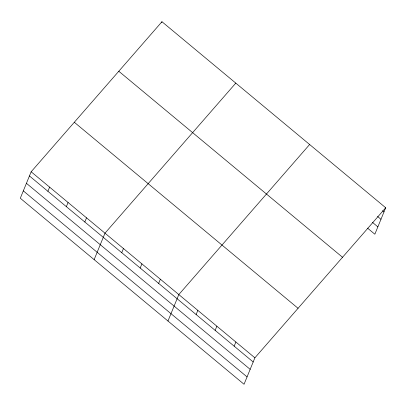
<?xml version="1.0" encoding="UTF-8"?>
<svg xmlns="http://www.w3.org/2000/svg" width="406" height="406" viewBox="0 0 406 406"><rect width="100%" height="100%" fill="white"/><g stroke="black" fill="none" stroke-linecap="round" stroke-linejoin="round"><path stroke-width="0.61" d="M31.15 171.784L20.3 198.24L244.042 384.274L254.892 357.818L385.7 207.76L161.958 21.726L31.15 171.784L254.892 357.818M47.898 191.302L49.608 187.13M66.356 206.649L68.066 202.477M161.527 22.772L161.958 21.726M84.818 221.996L86.529 217.824M94.136 259.632L104.987 233.176L235.795 83.118M121.734 252.694L123.444 248.523M140.192 268.041L141.902 263.87M158.65 283.388L160.36 279.216M167.972 321.024L178.823 294.563L309.626 144.511M196.128 314.548L197.839 310.377M215.144 330.362L216.86 326.191M234.166 346.176L235.876 342.004M385.7 207.76L374.85 234.216L367.537 228.136M382.528 210.714L383.99 211.932M377.56 216.449L380.975 219.286M372.5 222.402L377.864 226.863M118.791 71.248L342.532 257.277M74.318 122.267L298.06 308.296M29.44 175.955L253.182 361.985M26.426 183.309L250.167 369.343M23.315 190.886L247.061 376.92"/></g></svg>
